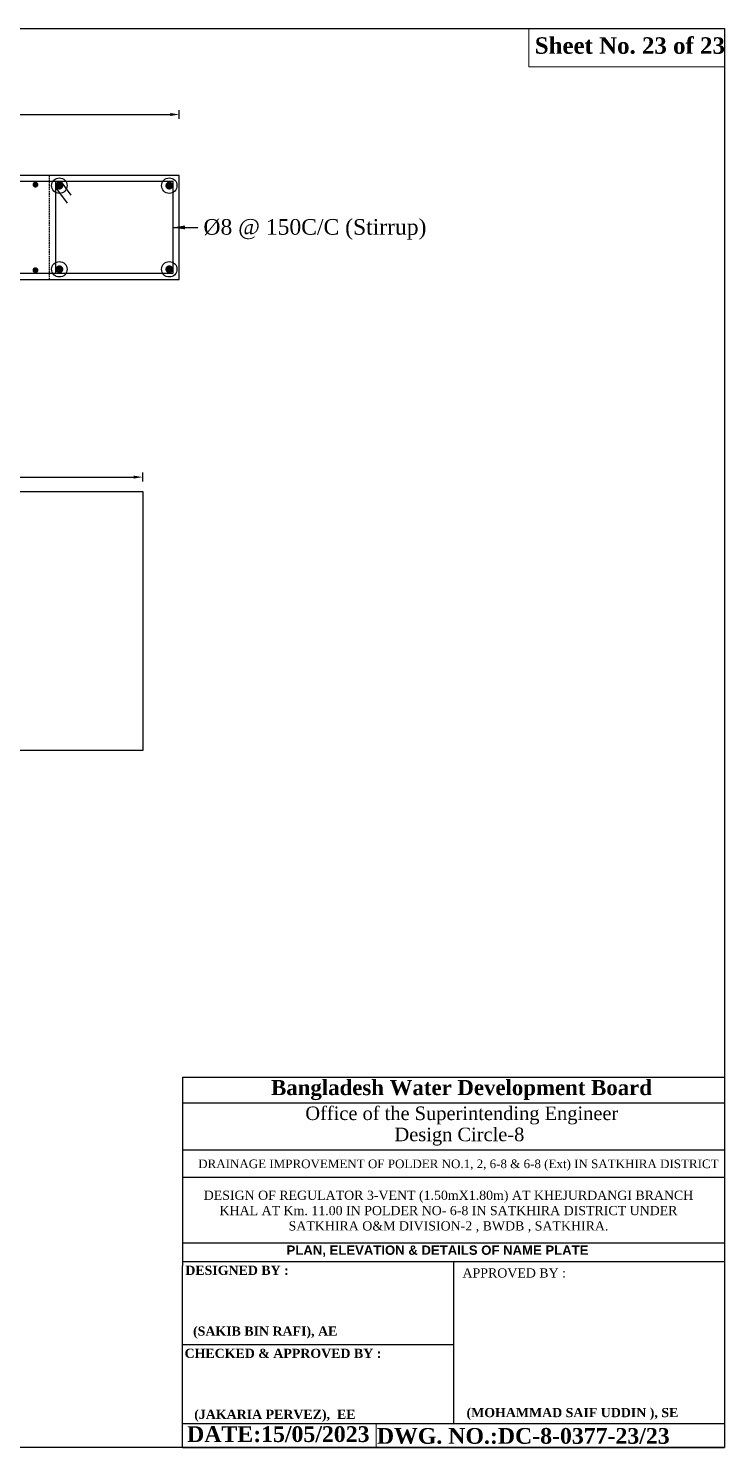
# Model space of a CAD drawing. Extents: x -119161 to 3778985, y -718511 to -30958.
# Drawn here: x 3611516 to 3616195, y -261938 to -252392 of the extents above; entities that cross this region are included whole.
import ezdxf

# ---------------------------------------------------------------- set-up
doc = ezdxf.new("R2010")
doc.units = 0
doc.header["$MEASUREMENT"] = 0
doc.linetypes.add('DASHED', pattern=[0.75, 0.5, -0.25])
doc.layers.get('DEFPOINTS').update_dxf_attribs({"linetype": 'CONTINUOUS'})
doc.layers.add('Left Bank Profile', color=7, linetype='CONTINUOUS', lineweight=25)
for name, color, linetype in [('LINE', 7, 'CONTINUOUS'), ('line1', 1, 'CONTINUOUS'), ('line5', 5, 'CONTINUOUS'), ('line7', 7, 'CONTINUOUS')]:
    doc.layers.add(name, color=color, linetype=linetype)
doc.styles.get("Standard").update_dxf_attribs({"font": 'times.ttf', "height": 250})
doc.styles.add('Times New Roman', font='times.ttf')
doc.dimstyles.new('dim', dxfattribs={"dimtxt": 20, "dimasz": 20, "dimexe": 20, "dimexo": 5, "dimgap": 10, "dimtad": 1, "dimdec": 0, "dimzin": 0, "dimdsep": 46, "dimtxsty": 'Standard', "dimcen": 0.09, "dimclrd": 256, "dimclre": 256, "dimclrt": 7, "dimadec": 0, "dimazin": 0, "dimtfac": 1, "dimtdec": 0, "dimtofl": 0, "dimtmove": 0, "dimatfit": 3, "dimfxl": 20, "dimfxlon": 1, "dimtolj": 1, "dimtzin": 0, "dimlwd": -1, "dimlwe": -1, "dimarcsym": 1})
picture_1 = doc.add_image_def('image1.jpg', size_in_pixel=(558, 347))

# ---------------------------------------------------------------- blocks, each defined once
blk = doc.blocks.new('*D932')
at = {"layer": 'DEFPOINTS', "color": 0, "lineweight": -2}
for p in [(3612530.1, -252971.5), (3609117.6, -253477.6), (3612530.1, -253892.8)]:
    blk.add_point(p, dxfattribs=at)
at = {"layer": 'line5'}
for p, q in [((3609117.6, -253001.5), (3609117.6, -252941.5)), ((3612530.1, -253001.5), (3612530.1, -252941.5)), ((3609177.6, -252971.5), (3612470.1, -252971.5))]:
    blk.add_line(p, q, dxfattribs=at)
at = {"layer": 'line5', "lineweight": -2}
for points in [[(3609177.6, -252961.5), (3609177.6, -252981.5), (3609117.6, -252971.5)], [(3612470.1, -252961.5), (3612470.1, -252981.5), (3612530.1, -252971.5)]]:
    blk.add_solid(points, dxfattribs=at)
at = {"layer": 'line5', "color": 7, "insert": (3610654.3, -252809.9), "char_height": 100, "attachment_point": 5, "style": 'Times New Roman'}
blk.add_mtext('\\A1;1150 (C/S)\\P1000 (R/S)', dxfattribs=at)
blk = doc.blocks.new('*D935')
at = {"layer": 'DEFPOINTS', "color": 0, "lineweight": -2}
for p in [(3612284, -255410.5), (3612284, -255639.7), (3609483.5, -256031.6)]:
    blk.add_point(p, dxfattribs=at)
at = {"layer": 'line5'}
for p, q in [((3609483.5, -255440.5), (3609483.5, -255380.5)), ((3609543.5, -255410.5), (3612224, -255410.5)), ((3612284, -255440.5), (3612284, -255380.5))]:
    blk.add_line(p, q, dxfattribs=at)
at = {"layer": 'line5', "lineweight": -2}
for points in [[(3609543.5, -255400.5), (3609543.5, -255420.5), (3609483.5, -255410.5)], [(3612224, -255400.5), (3612224, -255420.5), (3612284, -255410.5)]]:
    blk.add_solid(points, dxfattribs=at)
at = {"layer": 'line5', "color": 7, "insert": (3610819.6, -255248.8), "char_height": 100, "attachment_point": 5, "style": 'Times New Roman'}
blk.add_mtext('\\A1;1150 (C/S)\\P1000 (R/S)', dxfattribs=at)

msp = doc.modelspace()

# ---------------------------------------------------------------- linework, layer by layer
at = {"layer": 'Left Bank Profile', "elevation": 0}
msp.add_lwpolyline([(3612551, -261937.8), (3616195, -261937.8)], dxfattribs=at)
msp.add_lwpolyline([(3612551, -261937.8), (3616195, -261937.8)], dxfattribs=at)
at = {"layer": 'LINE'}
for p, q in [((3612551, -259447.3, 0), (3616195, -259447.3, 0)), ((3612551, -259447.3, 0), (3612551, -260714.9, 0)), ((3612551, -259620, 0), (3616195, -259620, 0)), ((3612551, -259935.6, 0), (3616195, -259935.6, 0)), ((3612551, -260118.6, 0), (3616195, -260118.6, 0)), ((3612551, -260560.8, 0), (3616195, -260560.8, 0)), ((3612551, -260685.9, 0), (3616195, -260685.9, 0)), ((3612551, -261937.8, 0), (3612551, -260714.9, 0)), ((3614373, -260685.9, 0), (3614373, -261776.1, 0)), ((3612551, -261244.1, 0), (3614373, -261244.1, 0)), ((3612551, -261776.1, 0), (3616195, -261776.1, 0)), ((3613234.7, -261776.1, 0), (3616195, -261776.1, 0)), ((3613234.7, -261776.1, 0), (3616195, -261776.1, 0)), ((3613234.7, -261776.1, 0), (3616195, -261776.1, 0))]:
    msp.add_line(p, q, dxfattribs=at)
at = {"layer": 'LINE', "lineweight": 9}
msp.add_line((3616195, -259447.3, 0), (3616195, -261937.8, 0), dxfattribs=at)
at = {"layer": 'LINE', "color": 7, "lineweight": 9}
for p, q in [((3613853.4, -261776.1, 0), (3613853.4, -261937.8, 0)), ((3613027.2, -261937.8, 0), (3610454.5, -261937.8, 0)), ((3616195, -261937.8, 0), (3612672.2, -261937.8, 0)), ((3615443.3, -261937.8, 0), (3615689.6, -261937.8, 0))]:
    msp.add_line(p, q, dxfattribs=at)
at = {"layer": 'LINE', "elevation": 0}
msp.add_lwpolyline([(3616195, -261937.8), (3602696.5, -261937.8), (3602696.5, -252392.4), (3616195, -252392.4)], close=True, dxfattribs=at)
at = {"layer": 'LINE', "lineweight": 9, "elevation": 0}
msp.add_lwpolyline([(3616195, -252392.4), (3614879.7, -252392.4), (3614879.7, -252650.4), (3616195, -252650.4)], close=True, dxfattribs=at)
at = {"layer": 'LINE', "color": 3, "ltscale": 0.5, "elevation": 0}
msp.add_lwpolyline([(3609483.5, -255507.1), (3612284, -255507.1), (3612284, -257248.6), (3609483.5, -257248.6)], close=True, dxfattribs=at)
at = {"layer": 'line1'}
msp.add_line((3611697.1, -253423.3, 0), (3611697.1, -254039.3, 0), dxfattribs=at)
at = {"layer": 'line1', "elevation": 0}
msp.add_lwpolyline([(3609159.6, -254039.3), (3612488.1, -254039.3), (3612488.1, -253423.3), (3609159.6, -253423.3)], close=True, dxfattribs=at)
for points, const_width in [([(3611553.4, -253443.4, 1), (3611573.1, -253443.4, 1)], 19.7), ([(3611737.1, -253450.1, -1), (3611710.8, -253450.1, -1)], 26.2), ([(3612475.6, -253450.1, -1), (3612449.3, -253450.1, -1)], 26.2), ([(3611553.4, -254019.2, -1), (3611573.1, -254019.2, -1)], 19.7), ([(3611737.1, -254012.5, 1), (3611710.8, -254012.5, 1)], 26.2), ([(3612475.6, -254012.5, 1), (3612449.3, -254012.5, 1)], 26.2)]:
    msp.add_lwpolyline(points, format="xyb", close=True, dxfattribs=dict(at, const_width=const_width))
for points in [[(3611697.1, -253423.3), (3611733.5, -253423.3), (3611800, -253514)], [(3611733.5, -253423.3), (3611697.1, -253423.3), (3611697.1, -253461.5), (3611775.5, -253568.3)]]:
    msp.add_lwpolyline(points, dxfattribs=at)
at = {"layer": 'line5'}
for centre in [(3611723.9, -253450.1, 0), (3612462.5, -253450.1, 0), (3611723.9, -254012.5, 0), (3612462.5, -254012.5, 0)]:
    msp.add_circle(centre, 52, dxfattribs=at)
at = {"layer": 'line7', "linetype": 'DASHED', "ltscale": 20}
msp.add_line((3611655.1, -253381.3, 0), (3611655.1, -254081.3, 0), dxfattribs=at)
at = {"layer": 'line7', "elevation": 0}
msp.add_lwpolyline([(3609117.6, -254081.3), (3612530.1, -254081.3), (3612530.1, -253381.3), (3609117.6, -253381.3)], close=True, dxfattribs=at)

# ---------------------------------------------------------------- texts
at = {"layer": 'LINE', "color": 7, "lineweight": 9}
msp.add_text('APPROVED BY :', height=61.805, dxfattribs=at).set_placement((3614433.6, -260794, 0))
for s, insert, char_height, width, attachment_point in [('{\\fTimes New Roman|b1|i0|c0|p18;Sheet No. 23 of 23}', (3614919.4, -252452.4, 0), 110.77, 3978.828, 1), ('{\\fTimes New Roman|b1|i0|c0|p18;Bangladesh Water Development Board}', (3613147, -259465.3, 0), 101.523, 3646.678, 1), ('{\\fTimes New Roman|b0|i0|c0|p18;Office of the Superintending Engineer}', (3613377.1, -259643.8, 0), 90.853, 3263.427, 1), ('{\\fTimes New Roman|b0|i0|c0|p18;Design Circle-8}', (3613976.4, -259785.9, 0), 90.853, 3263.427, 1), ('{\\fTimes New Roman Greek|b0|i0|c0|p18;\\C256;DRAINAGE IMPROVEMENT OF POLDER NO.1, 2, 6-8 & 6-8 (Ext) IN SATKHIRA DISTRICT }', (3614405.9, -260076.9, 0), 57.8508, 3547.261, 8), ('{\\fTimes New Roman Greek|b0|i0|c0|p18;\\C256;DESIGN OF REGULATOR 3-VENT (1.50mX1.80m) AT KHEJURDANGI BRANCH KHAL AT Km. 11.00 IN POLDER NO- 6-8 IN SATKHIRA DISTRICT UNDER SATKHIRA O&M DIVISION-2 , BWDB , SATKHIRA.}', (3614339.3, -260492, 0), 61.8051, 3439.576, 8), ('{\\fArial|b1|i0|c0|p34;\\C0;PLAN, ELEVATION & DETAILS OF NAME PLATE\\P }', (3614265.3, -260760.7, 0), 63.153, 3102.169, 8)]:
    msp.add_mtext(s, dxfattribs=dict(at, insert=insert, char_height=char_height, width=width, attachment_point=attachment_point))
at = {"layer": 'LINE', "color": 7, "lineweight": 9, "attachment_point": 1}
for s, insert, char_height in [('{\\fTimes New Roman|b1|i0|c0|p18;DESIGNED BY :}', (3612570.5, -260714.2, 0), 61.805), ('{\\fTimes New Roman|b1|i0|c0|p18;\\C0;(SAKIB BIN RAFI), AE}', (3612622.3, -261123.2, 0), 61.805), ('{\\fTimes New Roman|b1|i0|c0|p18;CHECKED & APPROVED BY :}', (3612565.4, -261272.8, 0), 61.805), ('{\\fTimes New Roman|b1|i0|c0|p18;\\C0;(JAKARIA PERVEZ),  EE  }', (3612630.4, -261683, 0), 61.805), ('{\\fTimes New Roman|b1|i0|c0|p18;\\C0;(MOHAMMAD SAIF UDDIN ), SE}', (3614460.5, -261671.2, 0), 61.805), ('{\\fTimes New Roman|b1|i0|c0|p18;DATE:15/05/2023}', (3612582.3, -261794.1, 0), 105.898), (' {\\fTimes New Roman|b1|i0|c0|p18;DWG. NO.:DC-8-0377-23/23}', (3613818, -261806.1, 0), 105.898)]:
    msp.add_mtext(s, dxfattribs=dict(at, insert=insert, char_height=char_height))
at = {"layer": 'line5', "insert": (3612692.4, -253675.1, 0), "char_height": 105, "width": 2255.625, "attachment_point": 1}
msp.add_mtext('{\\fTimes New Roman|b0|i0|c0|p18;\\C0;%%C8 @ 150C/C (Stirrup)}', dxfattribs=at)

# ---------------------------------------------------------------- dimensions: what is measured, and where the dimension line sits
at = {"layer": 'line5'}
for base, p1, p2, picture, middle in [((3612530.1, -252971.5, 0), (3609117.6, -253477.6, 0), (3612530.1, -253892.8, 0), '*D932', (3610654.3, -252971.5, 0)), ((3612284, -255410.5, 0), (3609483.5, -256031.6, 0), (3612284, -255639.7, 0), '*D935', (3610819.6, -255410.5, 0))]:
    dim = msp.add_linear_dim(base=base, p1=p1, p2=p2, text='1150 (C/S)\\P1000 (R/S)', dimstyle='dim', override={"dimtxt": 100, "dimasz": 60, "dimexe": 30, "dimtxsty": 'Times New Roman', "dimfxl": 30}, dxfattribs=at)
    dim.commit()
    dim.dimension.update_dxf_attribs({"geometry": picture, "text_midpoint": middle, "dimtype": 160})

# ---------------------------------------------------------------- pictures from other files: only their frames are drawn
at = {"layer": 'LINE', "color": 3, "ltscale": 0.5}
image = msp.add_image(picture_1, insert=(3609483.5, -257248.6, 0), size_in_units=(2800.5, 1741.5), dxfattribs=at)
image.dxf.flags = 7

# ---------------------------------------------------------------- leaders
at = {"layer": 'line5'}
msp.add_leader([(3612488.1, -253731.3, 0), (3612654, -253731.3, 0)], dimstyle='dim', override={"dimasz": 80, "dimtad": 0}, dxfattribs=at)

doc.saveas('drawing.dxf')
